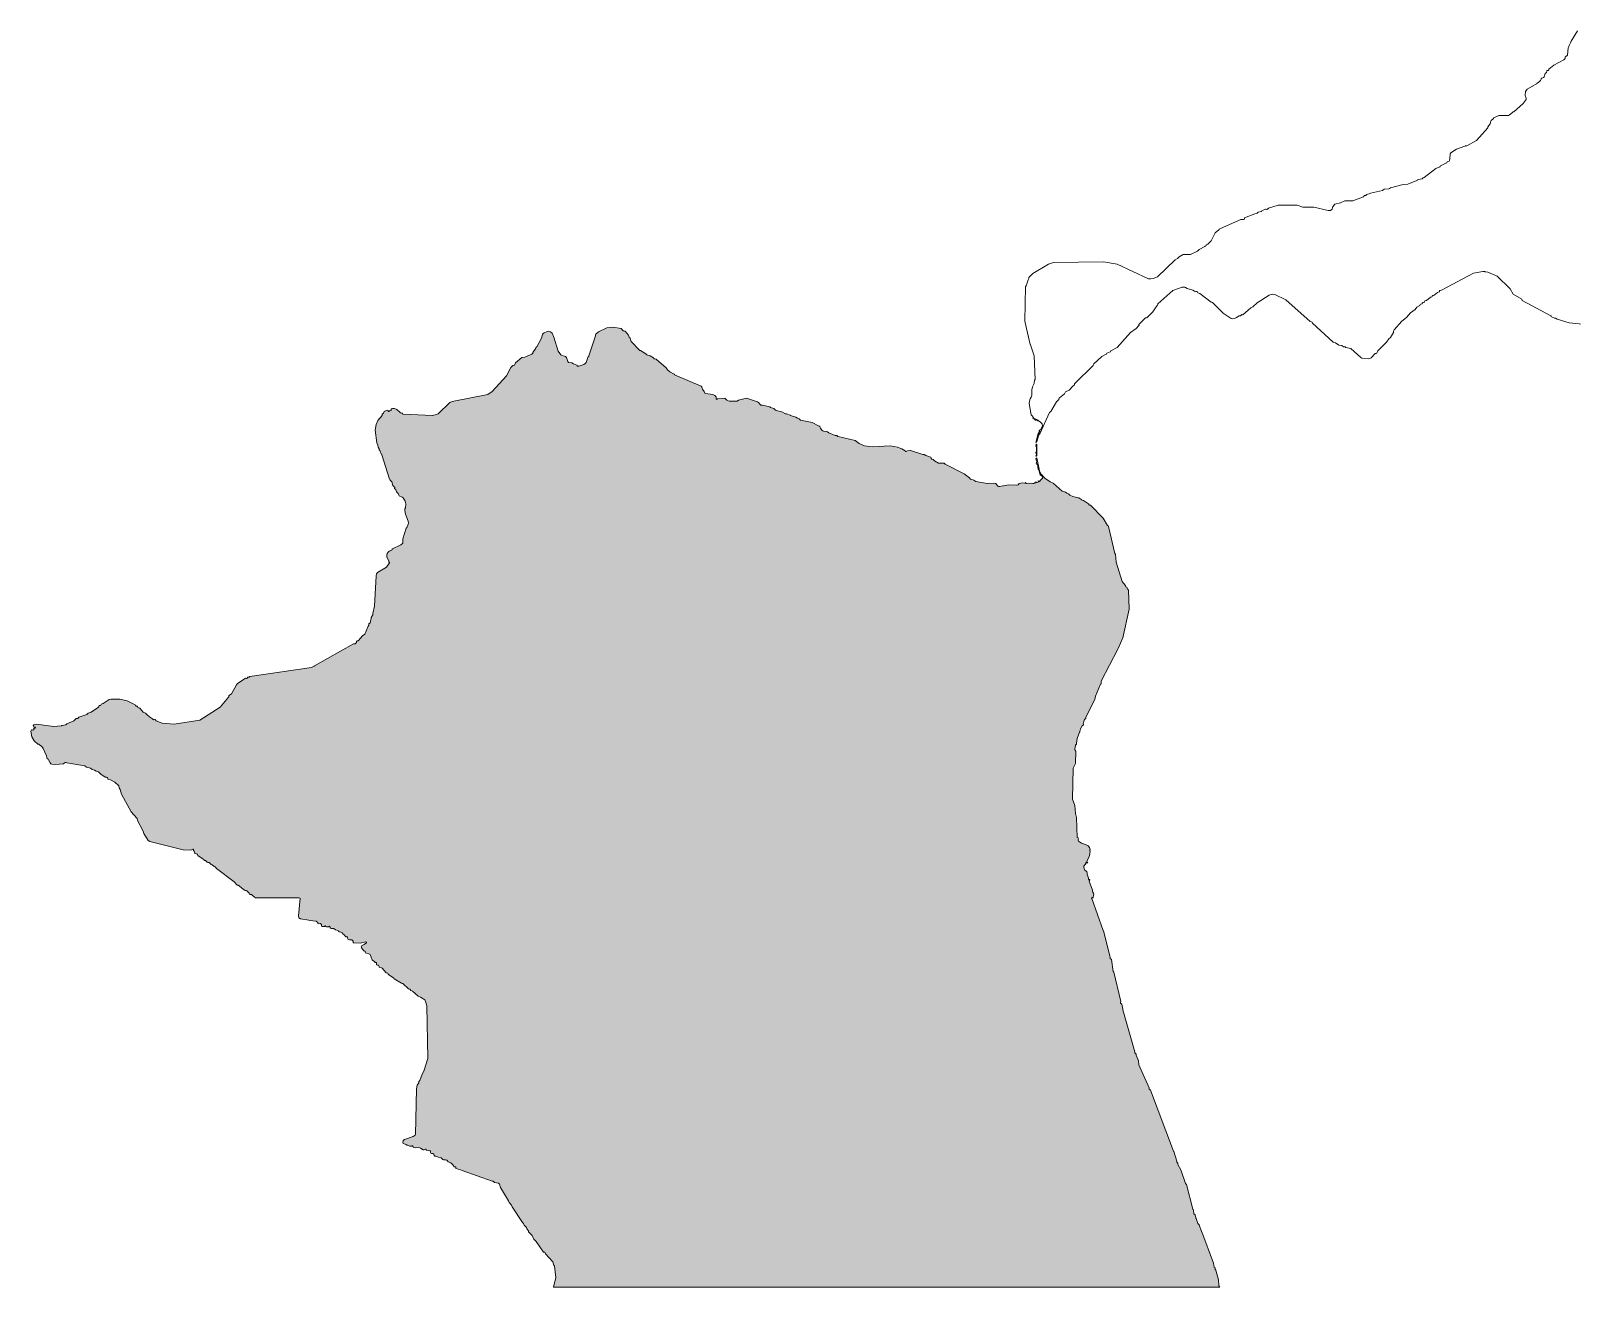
# Model space of a CAD drawing. Header units: inches. Extents: x -230 to 1081, y -574 to 1166.
# Drawn here: x 511.8 to 796.6, y -574 to -341.7 of the extents above; entities that cross this region are included whole.
import ezdxf

# ---------------------------------------------------------------- set-up
doc = ezdxf.new("R2010")
doc.units = ezdxf.units.IN
doc.header["$MEASUREMENT"] = 0
doc.layers.add('Layer 1', color=7, linetype='Continuous')

# ---------------------------------------------------------------- blocks, each defined once
blk = doc.blocks.new('block 2')
at = {"layer": 'Layer 1', "true_color": 0xffffff}
h = blk.add_hatch(color=7, dxfattribs=at)
h.dxf.hatch_style = 2
h.paths.add_polyline_path([(731.24, -572.6), (730.71, -570.8), (730.69, -570.78), (730.66, -570.77), (730.63, -570.74), (730.61, -570.69), (730.61, -570.53), (730.61, -570.48), (730.56, -570.42), (730.43, -570.32), (730.39, -570.27), (730.29, -569.53), (728.15, -563.76), (728.12, -563.74), (728.09, -563.73), (728.07, -563.71), (727.64, -562.44), (727.6, -562.39), (727.48, -562.29), (727.43, -562.22), (727.11, -561.27), (727.09, -561.25), (727.03, -561.21), (727.01, -561.17), (726.9, -560.63), (726.69, -560.42), (726.58, -559.68), (726.5, -559.62), (726.48, -559.58), (725.31, -555.02), (725.1, -554.81), (724.25, -552.27), (723.72, -551.32), (723.73, -551.16), (723.72, -551.11), (723.68, -551.05), (723.51, -550.89), (723.5, -550.85), (723.51, -550.68), (722.98, -548.88), (722.96, -548.87), (722.93, -548.85), (722.9, -548.82), (718.64, -537.55), (718.6, -537.5), (718.43, -537.34), (718.42, -537.29), (718.43, -537.13), (716.52, -532.89), (716.42, -532.15), (716, -531.09), (715.99, -531.04), (716, -530.93), (716, -530.88), (715.78, -530.67), (715.77, -530.62), (715.78, -530.46), (713.56, -522.73), (713.55, -522.68), (713.56, -522.57), (713.35, -521.67), (713.14, -521.46), (713.12, -521.36), (713.15, -521.14), (711.87, -515.74), (711.84, -515.7), (711.81, -515.67), (711.76, -515.64), (711.44, -513.41), (711.4, -513.36), (711.23, -513.2), (711.22, -513.15), (711.23, -512.99), (709.96, -508.12), (709.94, -508.1), (709.91, -508.09), (709.88, -508.06), (707.82, -502.15), (707.75, -502.09), (707.74, -502.08), (707.76, -502.01), (707.86, -501.99), (707.97, -502), (708.05, -501.98), (708.04, -501.89), (708.16, -501.24), (708.14, -501.15), (708.01, -500.97), (707.95, -500.81), (707.95, -500.6), (707.31, -498.91), (707.34, -498.88), (707.42, -498.69), (707.42, -498.59), (707.38, -498.58), (707.25, -498.59), (707.21, -498.59), (707.2, -498.55), (707.21, -498.38), (706.96, -497.6), (706.93, -497.34), (706.89, -497.21), (706.78, -497.08), (706.54, -496.88), (706.47, -496.79), (706.31, -496.32), (706.33, -496.15), (706.47, -495.94), (706.68, -495.73), (706.68, -495.68), (706.67, -495.56), (706.68, -495.52), (706.76, -495.5), (707.01, -495.54), (707.1, -495.52), (706.92, -495.36), (706.89, -495.31), (707.35, -494.33), (707.42, -493.93), (707.42, -493.72), (707.53, -493.5), (707.52, -493.4), (707.5, -493.36), (707.47, -493.32), (707.43, -493.3), (707.42, -493.29), (707.43, -493.22), (707.47, -493.15), (707.5, -493.09), (707.52, -493.08), (707.37, -492.71), (707.11, -492.41), (706.77, -492.18), (705.89, -491.92), (705.38, -491.52), (705.3, -491.39), (705.29, -491.29), (705.32, -491.06), (705.3, -490.97), (705.26, -490.93), (705.09, -490.86), (704.98, -487.15), (704.77, -486.41), (704.67, -484.93), (704.24, -483.77), (704.35, -478.05), (704.8, -477.16), (704.83, -474.91), (704.7, -474.61), (704.67, -474.45), (704.77, -473.81), (704.81, -473.76), (704.98, -473.6), (704.99, -473.55), (704.98, -473.39), (705.09, -472.54), (705.51, -471.38), (705.53, -471.36), (705.56, -471.34), (705.59, -471.32), (705.62, -471.27), (705.72, -470.74), (706.04, -470.21), (706.25, -470), (706.26, -469.9), (706.24, -469.68), (706.25, -469.58), (706.47, -469.05), (706.68, -468.84), (706.69, -468.79), (706.68, -468.62), (708.37, -465.34), (708.48, -464.71), (709.43, -462.48), (709.45, -462.47), (709.48, -462.45), (709.51, -462.42), (709.54, -462.38), (709.55, -462.27), (709.53, -462.06), (709.54, -461.95), (712.64, -456.04), (712.68, -455.89), (713.56, -453.91), (714.72, -448.61), (714.62, -445.12), (714.58, -445.06), (714.41, -444.91), (714.3, -444.59), (714.26, -444.56), (714.13, -444.51), (714.09, -444.48), (714.05, -444.4), (714.02, -444.24), (713.98, -444.17), (713.45, -443.53), (712.29, -439.93), (712.18, -438.45), (712.17, -438.44), (712.1, -438.38), (712.08, -438.34), (710.91, -433.37), (710.87, -433.31), (710.7, -433.15), (709.91, -431.83), (707.63, -429.45), (707.55, -429.42), (707.38, -429.38), (707.31, -429.34), (707.28, -429.28), (707.26, -429.18), (707.21, -429.13), (706.25, -428.56), (705.99, -428.47), (705.97, -428.44), (705.96, -428.41), (705.94, -428.39), (705.41, -428.07), (705.36, -428.07), (705.23, -428.08), (705.2, -428.07), (705.07, -427.97), (704.33, -427.82), (703.76, -427.54), (703.52, -427.32), (703.2, -427.19), (702.97, -427.01), (702.34, -426.8), (700.64, -425.32), (700.11, -425.11), (699.13, -424.41), (698.42, -423.62), (698.16, -423.08), (697.68, -420.66), (697.63, -420.67), (697.56, -420.73), (697.49, -420.81), (697.47, -420.87), (697.55, -421.02), (697.57, -421.08), (697.59, -421.08), (697.66, -421.15), (697.68, -421.19), (697.66, -421.35), (697.53, -421.69), (697.57, -421.83), (697.61, -421.83), (697.75, -421.82), (697.78, -421.83), (697.89, -422.78), (697.97, -422.84), (698, -422.88), (698.21, -423.62), (698.23, -423.63), (698.29, -423.65), (698.33, -423.69), (698.27, -423.82), (698.51, -423.96), (698.63, -424.05), (698.71, -424.26), (698.67, -424.44), (698.31, -424.79), (698.23, -424.97), (698.21, -425), (698.11, -424.99), (697.9, -424.93), (697.89, -425), (697.92, -425.01), (697.97, -425.03), (698.01, -425.06), (698, -425.11), (697.91, -425.15), (697.57, -425.21), (697.45, -425.28), (697.23, -425.27), (697.15, -425.32), (697.12, -425.37), (697.12, -425.39), (697.1, -425.41), (697.04, -425.42), (696.92, -425.42), (696.72, -425.32), (695.77, -425.42), (695.71, -425.38), (695.63, -425.23), (695.56, -425.21), (695.55, -425.24), (695.54, -425.27), (695.51, -425.31), (695.45, -425.32), (694.98, -425.27), (694.7, -425.31), (694.39, -425.42), (694.18, -425.64), (693.81, -425.72), (692.43, -425.66), (691.48, -425.85), (691.38, -425.84), (690.84, -425.98), (690.58, -425.96), (690.45, -425.87), (690.22, -425.56), (690.05, -425.42), (689.71, -425.34), (688.47, -425.42), (686.35, -425), (686.03, -424.79), (685.4, -424.58), (685.33, -424.53), (685.18, -424.37), (684.23, -423.62), (680.74, -421.83), (680.52, -421.61), (679.47, -421.61), (678.72, -421.19), (678.51, -420.98), (678.44, -420.94), (678.27, -420.91), (678.2, -420.87), (678.15, -420.8), (678.13, -420.63), (678.09, -420.55), (678.03, -420.52), (677.14, -420.24), (676.82, -420.03), (676.77, -420.02), (676.61, -420.03), (674.49, -419.39), (674.35, -419.3), (674.28, -419.28), (673.75, -419.39), (673.53, -419.5), (673.43, -419.5), (673.39, -419.46), (673.29, -419.33), (672.69, -418.97), (672.05, -418.75), (671.92, -418.67), (670.57, -418.44), (667.29, -418.65), (665.81, -418.44), (664.85, -418.01), (664.11, -417.48), (660.94, -416.74), (660.88, -416.7), (660.72, -416.53), (660.65, -416.52), (660.48, -416.54), (660.41, -416.53), (659.23, -416.04), (658.96, -415.85), (658.82, -415.79), (658.24, -415.75), (658.08, -415.68), (657.95, -415.57), (657.65, -415.15), (657.58, -414.9), (657.55, -414.84), (657.48, -414.8), (657.3, -414.76), (656.13, -414.11), (653.95, -413.67), (653.74, -413.46), (653.42, -413.35), (653.1, -413.14), (652.15, -412.83), (652.13, -412.81), (652.12, -412.78), (652.09, -412.74), (651.41, -412.51), (651.25, -412.52), (651.2, -412.51), (650.54, -412.18), (649.5, -411.89), (649.29, -411.77), (649.08, -411.55), (648.44, -411.34), (648.31, -411.25), (646.97, -410.91), (646.74, -410.93), (646.64, -410.92), (646.51, -410.81), (646.21, -410.44), (646.01, -410.28), (644, -409.65), (642.51, -409.97), (642.3, -410.18), (640.82, -410.18), (640.5, -410.07), (640.39, -410), (640.14, -409.74), (639.97, -409.65), (638.6, -409.75), (638.58, -409.77), (638.57, -409.81), (638.54, -409.84), (638.49, -409.86), (638.38, -409.79), (638.37, -409.35), (638.17, -409.12), (637.76, -408.94), (636.42, -408.77), (636.33, -408.73), (636.2, -408.42), (635.84, -407.96), (635.8, -407.86), (635.74, -407.53), (635.62, -407.38), (630.71, -405.28), (630.69, -405.25), (630.68, -405.22), (630.65, -405.2), (629.85, -404.78), (629.43, -404.37), (629.17, -403.99), (627.37, -402.45), (627.28, -402.41), (627.06, -402.38), (626.95, -402.34), (626.9, -402.3), (626.8, -402.18), (626.21, -401.81), (625.57, -401.6), (625.52, -401.56), (625.42, -401.44), (624.43, -400.82), (624.27, -400.79), (624.2, -400.75), (622.71, -399.17), (622.5, -398.53), (622.46, -398.48), (622.34, -398.39), (622.29, -398.32), (622.18, -398), (621.55, -397.26), (621.47, -397.22), (621.31, -397.19), (621.23, -397.16), (620.81, -396.73), (619.33, -396.52), (618.2, -396.65), (616.64, -397.35), (616.15, -397.79), (616.11, -397.89), (616.08, -398.11), (614.88, -401.81), (614.85, -401.86), (614.79, -401.9), (614.77, -401.92), (614.39, -403.02), (614.14, -403.3), (613.97, -403.42), (613.01, -403.73), (612.76, -403.72), (612.73, -403.68), (612.68, -403.55), (612.66, -403.51), (612.02, -403.3), (611.7, -403.08), (611.08, -403.01), (610.96, -402.87), (610.72, -402.13), (610.54, -401.92), (610.36, -401.84), (609.91, -401.73), (609.69, -401.6), (609.2, -400.94), (608.42, -398.32), (608.06, -397.61), (607.77, -397.36), (607.36, -397.26), (607.16, -397.3), (606.61, -397.53), (606.41, -397.68), (606.31, -397.85), (606.09, -398.53), (605.24, -400.12), (605.21, -400.14), (605.18, -400.15), (605.15, -400.17), (605.09, -400.37), (604.53, -401.2), (604.5, -401.28), (604.31, -401.51), (603.02, -402.03), (602.49, -402.13), (601.33, -403.08), (601.11, -403.51), (601.05, -403.54), (600.87, -403.58), (600.8, -403.61), (600.48, -403.98), (599.68, -405.48), (597.03, -408.42), (596.21, -408.95), (589.64, -410.25), (589.18, -410.45), (587.02, -412.55), (586.72, -412.67), (585.97, -412.83), (580.57, -412.61), (580.51, -412.57), (580.41, -412.44), (580.36, -412.4), (580.12, -412.36), (580.04, -412.32), (579.94, -412.19), (579.39, -411.75), (578.96, -411.55), (578.56, -411.55), (578.48, -411.57), (578.42, -411.58), (578.38, -411.59), (578.35, -411.66), (578.31, -411.88), (578.24, -411.92), (578.03, -411.98), (577.88, -412.08), (577.82, -412.08), (577.77, -412.04), (577.71, -411.87), (577.5, -411.89), (577.26, -411.97), (577.06, -412.11), (576.94, -412.39), (576.66, -412.61), (576.65, -412.66), (576.67, -412.79), (576.66, -412.83), (575.87, -413.77), (575.57, -414.48), (575.41, -415.56), (575.7, -417.91), (575.87, -418.32), (575.95, -418.68), (576.13, -418.97), (576.12, -419.14), (576.13, -419.18), (576.23, -419.31), (576.55, -420.03), (576.57, -420.04), (576.61, -420.05), (576.64, -420.07), (578.03, -424.58), (578.06, -424.6), (578.09, -424.61), (578.12, -424.62), (578.18, -424.81), (578.46, -425.11), (578.67, -425.74), (578.98, -426.06), (579, -426.13), (578.97, -426.3), (578.98, -426.38), (579.03, -426.41), (579.16, -426.46), (579.2, -426.48), (579.26, -426.81), (579.3, -426.91), (579.62, -427.23), (579.77, -427.56), (579.83, -427.65), (580.4, -427.93), (580.57, -428.07), (580.92, -428.69), (581.04, -429.16), (581, -429.87), (580.89, -430.08), (580.88, -430.41), (580.99, -431.08), (581.5, -432.35), (581.53, -432.73), (581.48, -432.94), (581.21, -433.58), (581.19, -433.6), (581.15, -433.61), (581.12, -433.63), (580.52, -435.64), (580.51, -436.22), (580.47, -436.44), (580.42, -436.51), (580.15, -436.75), (578.56, -437.5), (578.53, -437.54), (578.48, -437.67), (578.46, -437.71), (577.99, -437.93), (577.76, -438.11), (577.61, -438.34), (577.52, -438.64), (577.51, -438.84), (577.55, -439), (577.88, -439.68), (577.93, -439.93), (577.95, -439.93), (578, -439.95), (578.04, -439.99), (578.03, -440.04), (577.5, -440.88), (575.81, -441.84), (575.63, -442.13), (575.54, -442.46), (575.28, -448.08), (574.96, -449.46), (574.97, -449.62), (574.96, -449.67), (574.64, -450.2), (574.65, -450.38), (574.64, -450.41), (574.58, -450.53), (574.43, -451.15), (574.39, -451.2), (574.27, -451.3), (574.22, -451.37), (574.23, -451.54), (574.22, -451.58), (574.07, -451.79), (573.48, -453.27), (573.06, -453.59), (572.31, -454.44), (572.24, -454.47), (572.07, -454.51), (572, -454.54), (571.96, -454.61), (571.93, -454.79), (571.89, -454.86), (571.68, -455.07), (571.43, -455.06), (571.36, -455.07), (564.16, -459.1), (564.14, -459.11), (564.13, -459.14), (564.1, -459.18), (563.63, -459.41), (552.2, -461.11), (552.18, -461.13), (552.16, -461.16), (552.14, -461.19), (552.09, -461.21), (551.93, -461.21), (551.88, -461.21), (551.67, -461.42), (551.59, -461.43), (551.42, -461.41), (551.35, -461.42), (549.97, -462.38), (549.74, -462.65), (548.81, -464.28), (548.48, -464.5), (548.38, -464.6), (548.35, -464.68), (548.32, -464.85), (548.28, -464.92), (546.75, -466.74), (542.96, -469.18), (538.22, -469.9), (536, -469.68), (534.94, -469.26), (534.73, -469.05), (534.65, -469.04), (534.48, -469.06), (534.41, -469.05), (534.36, -469), (534.26, -468.89), (533.67, -468.52), (533.64, -468.49), (533.64, -468.45), (533.62, -468.43), (533.56, -468.41), (533.36, -468.31), (532.93, -467.88), (532.51, -467.67), (531.87, -466.93), (531.79, -466.89), (531.62, -466.86), (531.55, -466.82), (531.52, -466.78), (531.47, -466.66), (531.44, -466.61), (531.37, -466.58), (531.2, -466.54), (531.13, -466.51), (531.1, -466.46), (531.05, -466.34), (531.02, -466.29), (529.54, -465.55), (528.22, -465.28), (526.57, -465.24), (526.2, -465.36), (525.09, -466.08), (524.77, -466.19), (524.74, -466.23), (524.7, -466.36), (524.67, -466.4), (524.59, -466.44), (524.42, -466.47), (524.35, -466.51), (524.32, -466.55), (524.27, -466.68), (524.24, -466.72), (522.87, -467.67), (522.34, -467.88), (522.13, -468.1), (520.64, -468.62), (520.43, -468.84), (520.36, -468.84), (520.19, -468.82), (520.12, -468.84), (519.69, -469.26), (518.41, -469.84), (518.21, -470), (517.47, -470.11), (517.41, -470.19), (517.36, -470.21), (515.99, -470.34), (512.81, -469.9), (512.51, -469.95), (512.28, -470.04), (512.19, -470.2), (512.28, -470.42), (512.36, -470.46), (512.47, -470.44), (512.56, -470.44), (512.6, -470.53), (512.56, -470.6), (512.28, -470.74), (512.27, -470.78), (512.29, -470.91), (512.28, -470.95), (512.13, -471), (511.99, -470.96), (511.87, -470.96), (511.75, -471.17), (511.96, -472.22), (512.39, -472.97), (513.02, -473.6), (513.07, -473.61), (513.19, -473.59), (513.23, -473.6), (513.33, -473.72), (513.76, -474.02), (514.06, -474.39), (514.65, -475.75), (514.68, -476.02), (514.71, -476.14), (514.78, -476.22), (514.95, -476.36), (515.03, -476.46), (515.32, -477.04), (515.46, -477.2), (515.62, -477.26), (516.3, -477.34), (517.79, -477.2), (517.85, -477.17), (517.99, -477.03), (518.1, -476.99), (518.25, -476.99), (518.43, -477.07), (521.7, -477.62), (522.02, -477.84), (522.76, -478.05), (523.08, -478.26), (523.5, -478.37), (523.82, -478.58), (524.14, -478.64), (524.24, -478.68), (524.77, -479.21), (525.41, -479.64), (525.5, -479.67), (525.72, -479.7), (525.83, -479.74), (525.89, -479.81), (525.99, -480), (526.04, -480.06), (526.47, -480.17), (527.25, -480.62), (527.95, -481.22), (527.99, -481.32), (528.06, -481.65), (528.27, -481.97), (528.48, -482.81), (530.28, -486.09), (531.34, -487.26), (531.38, -487.36), (531.44, -487.68), (532.5, -489.7), (532.61, -490.12), (533.46, -491.39), (533.76, -491.58), (539.92, -493.13), (541.34, -493.16), (541.68, -493), (541.75, -493.01), (541.82, -493.08), (541.83, -493.13), (541.81, -493.26), (541.82, -493.29), (541.84, -493.3), (541.91, -493.29), (541.93, -493.29), (541.99, -493.62), (542.03, -493.72), (542.12, -493.79), (542.34, -493.86), (542.46, -493.93), (542.52, -494), (542.61, -494.18), (542.67, -494.25), (543.73, -494.88), (543.75, -494.92), (543.81, -495.06), (543.83, -495.09), (543.88, -495.1), (544, -495.08), (544.04, -495.09), (544.36, -495.41), (544.48, -495.45), (544.69, -495.48), (544.79, -495.52), (545.1, -495.84), (545.26, -495.9), (545.63, -496.21), (545.83, -496.29), (546.06, -496.58), (549.34, -499.01), (549.87, -499.65), (549.91, -499.66), (550.04, -499.64), (550.08, -499.65), (551.24, -500.6), (551.34, -500.64), (551.56, -500.67), (551.67, -500.71), (552.09, -501.13), (552.17, -501.3), (552.2, -501.34), (552.3, -501.38), (552.52, -501.41), (552.62, -501.45), (553.1, -501.89), (553.26, -501.98), (561.3, -501.98), (561.51, -502.08), (561.23, -505.33), (561.3, -505.68), (561.61, -505.89), (563.1, -506.11), (563.24, -506.2), (564.5, -506.34), (564.8, -506.53), (564.81, -506.57), (564.79, -506.7), (564.8, -506.74), (564.92, -506.78), (565.27, -506.75), (565.43, -506.85), (565.47, -506.95), (565.48, -507.19), (565.54, -507.27), (565.65, -507.29), (566.07, -507.27), (566.06, -507.25), (566.09, -507.19), (566.13, -507.15), (566.17, -507.17), (566.27, -507.28), (566.37, -507.34), (566.81, -507.38), (566.83, -507.35), (566.89, -507.3), (566.96, -507.26), (567.02, -507.27), (567.08, -507.41), (567.06, -507.53), (567.11, -507.63), (567.34, -507.69), (567.67, -507.68), (567.76, -507.69), (568.08, -507.91), (568.5, -508.01), (568.53, -508.05), (568.58, -508.19), (568.61, -508.22), (568.74, -508.26), (568.94, -508.27), (569.28, -508.47), (569.35, -508.54), (569.43, -508.67), (569.48, -508.73), (569.56, -508.75), (569.64, -508.81), (569.98, -509.18), (570.03, -509.18), (570.15, -509.17), (570.2, -509.18), (570.33, -509.6), (570.41, -509.71), (570.64, -509.76), (571.08, -509.77), (571.26, -509.92), (571.29, -510.03), (571.3, -510.27), (571.36, -510.34), (572.61, -510.4), (573.63, -510.16), (573.8, -510.24), (573.79, -510.3), (573.37, -510.61), (572.84, -510.87), (572.81, -511.1), (572.85, -511.25), (573.26, -511.78), (573.48, -511.86), (573.52, -511.94), (573.54, -512.04), (573.58, -512.14), (573.75, -512.23), (574.23, -512.32), (574.43, -512.46), (574.82, -513.46), (574.95, -513.59), (575.24, -513.78), (575.38, -513.94), (575.43, -513.95), (575.55, -513.93), (575.6, -513.94), (575.63, -514.06), (575.62, -514.22), (575.65, -514.37), (575.81, -514.47), (575.98, -514.46), (576.02, -514.47), (576.07, -514.54), (576.09, -514.72), (576.13, -514.79), (576.26, -514.86), (576.54, -514.93), (576.66, -515), (577.4, -515.85), (577.47, -515.88), (577.64, -515.92), (577.71, -515.95), (577.75, -516), (577.79, -516.12), (577.82, -516.17), (578.83, -516.85), (578.92, -516.96), (580.23, -517.79), (580.39, -517.82), (580.47, -517.86), (581.53, -518.81), (581.6, -518.85), (581.76, -518.88), (581.84, -518.92), (581.88, -518.96), (581.92, -519.09), (581.95, -519.13), (582.27, -519.24), (583.33, -520.19), (583.46, -520.26), (583.73, -520.34), (584.53, -520.88), (584.7, -521.14), (584.95, -521.97), (585.13, -531.73), (584.38, -534.06), (584.07, -534.59), (583.64, -535.75), (583.59, -535.82), (583.43, -535.96), (583.43, -536.01), (583.44, -536.14), (583.43, -536.18), (583.16, -536.62), (583.01, -537.3), (582.84, -545.72), (582.78, -545.85), (582.58, -546.02), (582.42, -546.12), (580.8, -546.68), (580.57, -546.87), (580.47, -547.29), (580.53, -547.4), (581.1, -547.61), (581.12, -547.63), (581.14, -547.66), (581.16, -547.69), (581.21, -547.72), (581.37, -547.71), (581.42, -547.72), (581.65, -547.87), (581.8, -547.93), (582.06, -547.93), (582.11, -547.91), (582.13, -547.88), (582.15, -547.84), (582.16, -547.82), (582.27, -547.85), (582.39, -548.06), (582.48, -548.14), (582.75, -548.19), (583.43, -548.18), (583.75, -548.25), (584.28, -548.56), (584.42, -548.56), (584.71, -548.44), (584.81, -548.46), (584.81, -548.5), (584.8, -548.64), (584.81, -548.67), (585.55, -548.78), (585.61, -548.86), (585.62, -549.09), (585.66, -549.2), (585.76, -549.26), (586.05, -549.25), (586.18, -549.31), (586.23, -549.4), (586.24, -549.51), (586.27, -549.62), (586.4, -549.73), (586.44, -549.74), (586.61, -549.73), (587.03, -549.94), (587.56, -550.05), (587.66, -550.1), (587.88, -550.37), (588.02, -550.42), (588.38, -550.42), (588.62, -550.47), (588.7, -550.54), (588.9, -550.79), (589.04, -550.89), (589.29, -550.96), (589.36, -551), (589.84, -551.51), (589.9, -551.67), (590, -551.74), (590.04, -551.75), (590.21, -551.74), (590.29, -551.79), (590.28, -551.97), (590.31, -552.06), (591.16, -552.27), (591.43, -552.43), (596.98, -554.39), (597.15, -554.38), (597.2, -554.39), (597.41, -554.6), (598.15, -554.77), (598.36, -554.92), (598.57, -555.55), (600.05, -557.99), (600.16, -558.31), (600.58, -558.83), (600.69, -559.15), (602.6, -562.01), (602.81, -562.22), (602.91, -562.54), (603.34, -562.96), (603.38, -563.04), (603.41, -563.21), (603.44, -563.28), (603.66, -563.49), (603.69, -563.57), (603.72, -563.74), (603.76, -563.81), (604.4, -564.45), (604.71, -565.08), (605.14, -565.51), (606.51, -567.52), (606.56, -567.53), (606.68, -567.51), (606.73, -567.52), (606.86, -567.83), (608.21, -569.32), (608.42, -569.95), (608.44, -569.97), (608.47, -569.99), (608.5, -570.01), (608.53, -570.06), (608.74, -572.18), (608.31, -573.98), (731.45, -573.98), (731.3, -573.74)])
h = blk.add_hatch(color=7, dxfattribs=at)
h.dxf.hatch_style = 2
h.paths.add_polyline_path([(697.54, -420.32), (697.59, -420.31), (697.64, -420.3), (697.68, -420.24), (697.68, -418.23), (697.63, -418.14), (697.58, -418.15), (697.53, -418.19), (697.47, -418.23), (697.55, -418.24), (697.54, -418.31), (697.47, -418.44), (697.47, -418.51), (697.51, -418.58), (697.57, -418.65), (697.56, -419.56), (697.48, -419.65), (697.47, -419.71), (697.56, -419.91), (697.57, -420.03), (697.47, -420.34)])
h = blk.add_hatch(color=7, dxfattribs=at)
h.dxf.hatch_style = 2
h.paths.add_polyline_path([(697.55, -425.14), (697.51, -425.1), (697.47, -425.11), (697.46, -425.15), (697.49, -425.19), (697.53, -425.22), (697.57, -425.21), (697.58, -425.18)])
at = {"layer": 'Layer 1', "lineweight": 0}
for points in [[(797.54, -341.71), (796.39, -343.6), (796.29, -343.92), (796.01, -344.4), (795.92, -344.71), (795.83, -344.85), (795.72, -346.23), (795.66, -346.29), (795.4, -346.44), (795.3, -346.54), (795.29, -346.61), (795.3, -346.86), (795.04, -347.1), (793.21, -348.04), (792.29, -348.82), (792.26, -348.92), (792.23, -348.98), (792.16, -349.02), (791.97, -349.05), (791.91, -349.08), (791.88, -349.16), (791.81, -349.4), (791.59, -349.61), (791.38, -350.25), (791.28, -350.33), (790.98, -350.47), (790.85, -350.57), (790.82, -350.64), (790.75, -350.88), (790.62, -351.03), (790.24, -351.35), (790.11, -351.41), (790.05, -351.43), (790.04, -351.46), (790.03, -351.49), (790.01, -351.52), (789.32, -351.86), (789.3, -351.89), (789.29, -351.92), (789.26, -351.94), (788.24, -352.51), (787.94, -352.95), (787.89, -353.64), (788.09, -354.16), (788.1, -354.38), (787.54, -355.14), (785.8, -356.66), (785.6, -356.72), (785.59, -356.75), (785.58, -356.78), (785.56, -356.81), (785, -357.26), (784.82, -357.34), (783.02, -357.34), (782.11, -357.81), (782.06, -357.87), (782.05, -357.93), (782.03, -357.95), (782, -357.96), (781.96, -357.98), (781.61, -358.29), (781.54, -358.4), (781.49, -358.54), (781.47, -358.8), (781.43, -358.93), (781.01, -359.46), (781, -359.5), (781.01, -359.63), (781.01, -359.67), (778.9, -361.98), (777.09, -362.96), (777.04, -362.96), (776.88, -362.96), (776.83, -362.98), (776.8, -363.01), (776.79, -363.04), (776.77, -363.06), (775.19, -363.6), (774.16, -364.26), (774.02, -364.44), (773.99, -365.37), (773.91, -365.71), (773.83, -365.8), (773.49, -365.92), (773.46, -365.96), (773.41, -366.09), (773.38, -366.13), (772.36, -366.62), (772.27, -366.7), (772.21, -366.79), (772.11, -366.87), (771.37, -367.19), (769.2, -368.82), (769.04, -368.88), (768.83, -369.1), (768.09, -369.2), (768.01, -369.25), (767.93, -369.37), (767.88, -369.41), (766.18, -370.05), (765.32, -370.12), (762.98, -370.75), (762.82, -370.85), (762.69, -370.9), (761.84, -371), (761.52, -371.21), (759.3, -371.74), (759.09, -371.85), (758.56, -371.96), (758.53, -371.99), (758.48, -372.13), (758.45, -372.17), (758.38, -372.18), (758.21, -372.16), (758.14, -372.17), (758.11, -372.21), (758.06, -372.34), (758.03, -372.38), (756.02, -373.12), (754.54, -373.12), (753.79, -373.54), (752.74, -373.75), (752.31, -374.29), (752.27, -374.39), (752.24, -374.6), (752.21, -374.71), (751.89, -374.95), (751.46, -374.93), (748.82, -374.29), (746.81, -374.29), (745.75, -373.97), (742.25, -373.97), (740.45, -374.5), (740.38, -374.54), (740.29, -374.67), (740.24, -374.71), (740.14, -374.72), (739.92, -374.7), (739.82, -374.71), (739.18, -375.03), (739.16, -375.05), (739.15, -375.08), (739.13, -375.11), (739.08, -375.13), (738.55, -375.24), (738.47, -375.29), (738.39, -375.4), (738.34, -375.45), (738.23, -375.49), (737.91, -375.56), (736.01, -376.3), (736, -376.33), (736.01, -376.47), (736.01, -376.51), (735.87, -376.57), (735.37, -376.61), (731.56, -378.24), (731.35, -378.41), (731.33, -378.47), (731.31, -378.49), (731.28, -378.5), (730.61, -379.05), (729.87, -380.53), (729.28, -381.13), (729.02, -381.27), (728.97, -381.32), (728.89, -381.45), (728.75, -381.5), (728.73, -381.53), (728.72, -381.56), (728.7, -381.59), (727.64, -382.12), (727.32, -382.44), (726.05, -383.07), (724.68, -383.07), (723.94, -383.5), (723.62, -383.81), (723.19, -384.03), (719.92, -387.17), (719.17, -387.52), (718.72, -387.59), (718.3, -387.55), (712.5, -384.87), (709.96, -384.45), (700.75, -384.55), (699.79, -384.87), (696.94, -386.57), (696.2, -387.31), (696.18, -387.35), (696.2, -387.47), (696.2, -387.52), (696.03, -387.72), (695.65, -388.86), (695.56, -389), (695.45, -395.36), (696.41, -399.7), (696.42, -399.71), (696.46, -399.73), (696.49, -399.75), (697.15, -401.81), (697.36, -406.16), (697.34, -406.21), (697.31, -406.23), (697.27, -406.24), (697.25, -406.26), (697.15, -406.9), (696.83, -407.53), (696.74, -408.11), (696.75, -409.04), (696.62, -409.44), (696.41, -409.75), (696.29, -410.19), (696.26, -410.62), (696.62, -412.72), (696.94, -413.04), (696.97, -413.12), (696.97, -413.23), (696.94, -413.35), (696.97, -413.36), (697.02, -413.33), (697.05, -413.29), (697.04, -413.25), (697.25, -413.57), (697.24, -413.53), (697.27, -413.49), (697.32, -413.47), (697.36, -413.46), (697.44, -413.49), (697.42, -413.55), (697.37, -413.62), (697.36, -413.67), (697.42, -413.67), (697.59, -413.55), (697.68, -413.57), (697.68, -413.6), (697.66, -413.65), (697.62, -413.68), (697.57, -413.67), (697.66, -413.7), (697.79, -413.64), (697.89, -413.67), (697.9, -413.71), (697.86, -413.75), (697.81, -413.78), (697.78, -413.78), (697.79, -413.84), (697.83, -413.84), (697.88, -413.81), (697.89, -413.78), (698.3, -414.05), (698.61, -414.39), (698.71, -414.77), (698.31, -415.47), (698.27, -415.5), (698.14, -415.55), (698.1, -415.58), (698.1, -415.63), (698.2, -415.74), (698.21, -415.79), (698.17, -415.82), (698.04, -415.85), (698, -415.9), (698.02, -415.91), (698.06, -415.96), (698.1, -416.03), (698.1, -416.11), (698.07, -416.11), (697.93, -416.1), (697.89, -416.11), (697.88, -416.15), (697.92, -416.2), (697.96, -416.22), (698, -416.21), (697.95, -416.29), (697.82, -416.38), (697.78, -416.43), (697.78, -416.48), (697.82, -416.51), (697.86, -416.52), (697.89, -416.53), (697.88, -416.59), (697.85, -416.61), (697.81, -416.62), (697.78, -416.64), (697.47, -417.8), (697.66, -417.65), (698, -416.43), (698.21, -416.21), (700.01, -412.3), (700.22, -412.08), (701.28, -410.28), (701.7, -409.86), (701.74, -409.79), (701.77, -409.61), (701.81, -409.54), (702.76, -408.8), (702.82, -408.73), (702.91, -408.55), (702.97, -408.48), (703.61, -408.17), (704.35, -407.32), (704.39, -407.29), (704.51, -407.24), (704.56, -407.21), (704.6, -407.14), (704.63, -406.97), (704.67, -406.9), (708.05, -403.61), (708.09, -403.54), (708.12, -403.37), (708.16, -403.3), (709.64, -401.92), (710.49, -401.5), (710.51, -401.46), (710.56, -401.33), (710.59, -401.28), (711.23, -401.07), (711.26, -401.04), (711.31, -400.9), (711.34, -400.86), (712.5, -400.23), (714.94, -397.47), (716, -396.73), (716.52, -396.2), (716.54, -396.16), (716.52, -396.03), (716.52, -395.99), (717.69, -394.83), (717.76, -394.79), (717.93, -394.76), (718.01, -394.72), (719.07, -393.66), (719.7, -392.71), (719.91, -392.5), (719.94, -392.42), (719.98, -392.25), (720.02, -392.18), (722.77, -389.74), (724.53, -389.11), (724.99, -389.11), (725.15, -389.16), (725.42, -389.32), (726.48, -389.64), (726.79, -389.85), (726.96, -389.9), (727.19, -389.92), (727.32, -389.96), (727.35, -389.99), (727.4, -390.13), (727.43, -390.17), (727.75, -390.27), (729.87, -391.86), (729.94, -391.89), (730.11, -391.93), (730.18, -391.97), (732.09, -393.89), (733.56, -394.87), (733.89, -394.93), (734.17, -394.87), (734.53, -394.73), (735.05, -394.4), (735.09, -394.39), (735.22, -394.41), (735.27, -394.4), (735.48, -394.19), (735.52, -394.18), (735.64, -394.2), (735.69, -394.19), (737.17, -392.92), (737.59, -392.71), (738.34, -391.97), (740.56, -390.59), (741.16, -390.41), (741.62, -390.44), (743.68, -391.46), (748.19, -395.44), (748.5, -395.57), (748.61, -395.78), (752.42, -399.27), (752.52, -399.32), (752.84, -399.38), (753.48, -399.8), (754.01, -399.91), (754.32, -400.12), (754.37, -400.13), (754.54, -400.12), (754.61, -400.14), (754.75, -400.23), (755.7, -400.44), (757.5, -402.13), (757.71, -402.2), (758.98, -402.37), (759.44, -402.14), (760.15, -401.39), (760.19, -401.38), (760.31, -401.39), (760.36, -401.39), (760.47, -401.29), (760.68, -400.86), (762.26, -399.27), (762.69, -398.64), (763.01, -398.43), (763.54, -397.47), (763.54, -397.44), (763.54, -397.26), (763.69, -396.97), (765.12, -395.36), (765.97, -394.72), (766.71, -393.87), (767.56, -393.24), (767.88, -392.81), (768.41, -392.5), (768.44, -392.45), (768.48, -392.33), (768.51, -392.28), (768.59, -392.25), (768.76, -392.21), (768.83, -392.18), (768.86, -392.14), (768.9, -392.01), (768.94, -391.97), (769.01, -391.93), (769.18, -391.89), (769.25, -391.86), (769.28, -391.82), (769.33, -391.69), (769.36, -391.65), (769.43, -391.61), (769.61, -391.57), (769.68, -391.54), (770.31, -391.01), (770.38, -390.97), (770.55, -390.94), (770.63, -390.91), (770.66, -390.87), (770.7, -390.74), (770.74, -390.7), (770.81, -390.66), (770.98, -390.62), (771.05, -390.59), (771.69, -390.06), (772.01, -389.96), (772.04, -389.91), (772.08, -389.79), (772.11, -389.74), (772.19, -389.71), (772.43, -389.64), (778.34, -386.54), (780.04, -386.21), (780.41, -386.22), (780.48, -386.25), (781.01, -386.36), (782.7, -387.1), (785.13, -389.43), (785.67, -390.38), (787.25, -391.33), (787.28, -391.37), (787.33, -391.5), (787.36, -391.54), (792.65, -394.4), (792.68, -394.44), (792.73, -394.57), (792.76, -394.61), (793.29, -394.83), (793.45, -394.82), (793.5, -394.83), (793.82, -395.04), (796, -395.72), (800.99, -396.22)], [(731.24, -572.6), (730.71, -570.8), (730.69, -570.78), (730.66, -570.77), (730.63, -570.74), (730.61, -570.69), (730.61, -570.53), (730.61, -570.48), (730.56, -570.42), (730.43, -570.32), (730.39, -570.27), (730.29, -569.53), (728.15, -563.76), (728.12, -563.74), (728.09, -563.73), (728.07, -563.71), (727.64, -562.44), (727.6, -562.39), (727.48, -562.29), (727.43, -562.22), (727.11, -561.27), (727.09, -561.25), (727.03, -561.21), (727.01, -561.17), (726.9, -560.63), (726.69, -560.42), (726.58, -559.68), (726.5, -559.62), (726.48, -559.58), (725.31, -555.02), (725.1, -554.81), (724.25, -552.27), (723.72, -551.32), (723.73, -551.16), (723.72, -551.11), (723.68, -551.05), (723.51, -550.89), (723.5, -550.85), (723.51, -550.68), (722.98, -548.88), (722.96, -548.87), (722.93, -548.85), (722.9, -548.82), (718.64, -537.55), (718.6, -537.5), (718.43, -537.34), (718.42, -537.29), (718.43, -537.13), (716.52, -532.89), (716.42, -532.15), (716, -531.09), (715.99, -531.04), (716, -530.93), (716, -530.88), (715.78, -530.67), (715.77, -530.62), (715.78, -530.46), (713.56, -522.73), (713.55, -522.68), (713.56, -522.57), (713.35, -521.67), (713.14, -521.46), (713.12, -521.36), (713.15, -521.14), (711.87, -515.74), (711.84, -515.7), (711.81, -515.67), (711.76, -515.64), (711.44, -513.41), (711.4, -513.36), (711.23, -513.2), (711.22, -513.15), (711.23, -512.99), (709.96, -508.12), (709.94, -508.1), (709.91, -508.09), (709.88, -508.06), (707.82, -502.15), (707.75, -502.09), (707.74, -502.08), (707.76, -502.01), (707.86, -501.99), (707.97, -502), (708.05, -501.98), (708.04, -501.89), (708.16, -501.24), (708.14, -501.15), (708.01, -500.97), (707.95, -500.81), (707.95, -500.6), (707.31, -498.91), (707.34, -498.88), (707.42, -498.69), (707.42, -498.59), (707.38, -498.58), (707.25, -498.59), (707.21, -498.59), (707.2, -498.55), (707.21, -498.38), (706.96, -497.6), (706.93, -497.34), (706.89, -497.21), (706.78, -497.08), (706.54, -496.88), (706.47, -496.79), (706.31, -496.32), (706.33, -496.15), (706.47, -495.94), (706.68, -495.73), (706.68, -495.68), (706.67, -495.56), (706.68, -495.52), (706.76, -495.5), (707.01, -495.54), (707.1, -495.52), (706.92, -495.36), (706.89, -495.31), (707.35, -494.33), (707.42, -493.93), (707.42, -493.72), (707.53, -493.5), (707.52, -493.4), (707.5, -493.36), (707.47, -493.32), (707.43, -493.3), (707.42, -493.29), (707.43, -493.22), (707.47, -493.15), (707.5, -493.09), (707.52, -493.08), (707.37, -492.71), (707.11, -492.41), (706.77, -492.18), (705.89, -491.92), (705.38, -491.52), (705.3, -491.39), (705.29, -491.29), (705.32, -491.06), (705.3, -490.97), (705.26, -490.93), (705.09, -490.86), (704.98, -487.15), (704.77, -486.41), (704.67, -484.93), (704.24, -483.77), (704.35, -478.05), (704.8, -477.16), (704.83, -474.91), (704.7, -474.61), (704.67, -474.45), (704.77, -473.81), (704.81, -473.76), (704.98, -473.6), (704.99, -473.55), (704.98, -473.39), (705.09, -472.54), (705.51, -471.38), (705.53, -471.36), (705.56, -471.34), (705.59, -471.32), (705.62, -471.27), (705.72, -470.74), (706.04, -470.21), (706.25, -470), (706.26, -469.9), (706.24, -469.68), (706.25, -469.58), (706.47, -469.05), (706.68, -468.84), (706.69, -468.79), (706.68, -468.62), (708.37, -465.34), (708.48, -464.71), (709.43, -462.48), (709.45, -462.47), (709.48, -462.45), (709.51, -462.42), (709.54, -462.38), (709.55, -462.27), (709.53, -462.06), (709.54, -461.95), (712.64, -456.04), (712.68, -455.89), (713.56, -453.91), (714.72, -448.61), (714.62, -445.12), (714.58, -445.06), (714.41, -444.91), (714.3, -444.59), (714.26, -444.56), (714.13, -444.51), (714.09, -444.48), (714.05, -444.4), (714.02, -444.24), (713.98, -444.17), (713.45, -443.53), (712.29, -439.93), (712.18, -438.45), (712.17, -438.44), (712.1, -438.38), (712.08, -438.34), (710.91, -433.37), (710.87, -433.31), (710.7, -433.15), (709.91, -431.83), (707.63, -429.45), (707.55, -429.42), (707.38, -429.38), (707.31, -429.34), (707.28, -429.28), (707.26, -429.18), (707.21, -429.13), (706.25, -428.56), (705.99, -428.47), (705.97, -428.44), (705.96, -428.41), (705.94, -428.39), (705.41, -428.07), (705.36, -428.07), (705.23, -428.08), (705.2, -428.07), (705.07, -427.97), (704.33, -427.82), (703.76, -427.54), (703.52, -427.32), (703.2, -427.19), (702.97, -427.01), (702.34, -426.8), (700.64, -425.32), (700.11, -425.11), (699.13, -424.41), (698.42, -423.62), (698.16, -423.08), (697.68, -420.66), (697.63, -420.67), (697.56, -420.73), (697.49, -420.81), (697.47, -420.87), (697.55, -421.02), (697.57, -421.08), (697.59, -421.08), (697.66, -421.15), (697.68, -421.19), (697.66, -421.35), (697.53, -421.69), (697.57, -421.83), (697.61, -421.83), (697.75, -421.82), (697.78, -421.83), (697.89, -422.78), (697.97, -422.84), (698, -422.88), (698.21, -423.62), (698.23, -423.63), (698.29, -423.65), (698.33, -423.69), (698.27, -423.82), (698.51, -423.96), (698.63, -424.05), (698.71, -424.26), (698.67, -424.44), (698.31, -424.79), (698.23, -424.97), (698.21, -425), (698.11, -424.99), (697.9, -424.93), (697.89, -425), (697.92, -425.01), (697.97, -425.03), (698.01, -425.06), (698, -425.11), (697.91, -425.15), (697.57, -425.21), (697.45, -425.28), (697.23, -425.27), (697.15, -425.32), (697.12, -425.37), (697.12, -425.39), (697.1, -425.41), (697.04, -425.42), (696.92, -425.42), (696.72, -425.32), (695.77, -425.42), (695.71, -425.38), (695.63, -425.23), (695.56, -425.21), (695.55, -425.24), (695.54, -425.27), (695.51, -425.31), (695.45, -425.32), (694.98, -425.27), (694.7, -425.31), (694.39, -425.42), (694.18, -425.64), (693.81, -425.72), (692.43, -425.66), (691.48, -425.85), (691.38, -425.84), (690.84, -425.98), (690.58, -425.96), (690.45, -425.87), (690.22, -425.56), (690.05, -425.42), (689.71, -425.34), (688.47, -425.42), (686.35, -425), (686.03, -424.79), (685.4, -424.58), (685.33, -424.53), (685.18, -424.37), (684.23, -423.62), (680.74, -421.83), (680.52, -421.61), (679.47, -421.61), (678.72, -421.19), (678.51, -420.98), (678.44, -420.94), (678.27, -420.91), (678.2, -420.87), (678.15, -420.8), (678.13, -420.63), (678.09, -420.55), (678.03, -420.52), (677.14, -420.24), (676.82, -420.03), (676.77, -420.02), (676.61, -420.03), (674.49, -419.39), (674.35, -419.3), (674.28, -419.28), (673.75, -419.39), (673.53, -419.5), (673.43, -419.5), (673.39, -419.46), (673.29, -419.33), (672.69, -418.97), (672.05, -418.75), (671.92, -418.67), (670.57, -418.44), (667.29, -418.65), (665.81, -418.44), (664.85, -418.01), (664.11, -417.48), (660.94, -416.74), (660.88, -416.7), (660.72, -416.53), (660.65, -416.52), (660.48, -416.54), (660.41, -416.53), (659.23, -416.04), (658.96, -415.85), (658.82, -415.79), (658.24, -415.75), (658.08, -415.68), (657.95, -415.57), (657.65, -415.15), (657.58, -414.9), (657.55, -414.84), (657.48, -414.8), (657.3, -414.76), (656.13, -414.11), (653.95, -413.67), (653.74, -413.46), (653.42, -413.35), (653.1, -413.14), (652.15, -412.83), (652.13, -412.81), (652.12, -412.78), (652.09, -412.74), (651.41, -412.51), (651.25, -412.52), (651.2, -412.51), (650.54, -412.18), (649.5, -411.89), (649.29, -411.77), (649.08, -411.55), (648.44, -411.34), (648.31, -411.25), (646.97, -410.91), (646.74, -410.93), (646.64, -410.92), (646.51, -410.81), (646.21, -410.44), (646.01, -410.28), (644, -409.65), (642.51, -409.97), (642.3, -410.18), (640.82, -410.18), (640.5, -410.07), (640.39, -410), (640.14, -409.74), (639.97, -409.65), (638.6, -409.75), (638.58, -409.77), (638.57, -409.81), (638.54, -409.84), (638.49, -409.86), (638.38, -409.79), (638.37, -409.35), (638.17, -409.12), (637.76, -408.94), (636.42, -408.77), (636.33, -408.73), (636.2, -408.42), (635.84, -407.96), (635.8, -407.86), (635.74, -407.53), (635.62, -407.38), (630.71, -405.28), (630.69, -405.25), (630.68, -405.22), (630.65, -405.2), (629.85, -404.78), (629.43, -404.37), (629.17, -403.99), (627.37, -402.45), (627.28, -402.41), (627.06, -402.38), (626.95, -402.34), (626.9, -402.3), (626.8, -402.18), (626.21, -401.81), (625.57, -401.6), (625.52, -401.56), (625.42, -401.44), (624.43, -400.82), (624.27, -400.79), (624.2, -400.75), (622.71, -399.17), (622.5, -398.53), (622.46, -398.48), (622.34, -398.39), (622.29, -398.32), (622.18, -398), (621.55, -397.26), (621.47, -397.22), (621.31, -397.19), (621.23, -397.16), (620.81, -396.73), (619.33, -396.52), (618.2, -396.65), (616.64, -397.35), (616.15, -397.79), (616.11, -397.89), (616.08, -398.11), (614.88, -401.81), (614.85, -401.86), (614.79, -401.9), (614.77, -401.92), (614.39, -403.02), (614.14, -403.3), (613.97, -403.42), (613.01, -403.73), (612.76, -403.72), (612.73, -403.68), (612.68, -403.55), (612.66, -403.51), (612.02, -403.3), (611.7, -403.08), (611.08, -403.01), (610.96, -402.87), (610.72, -402.13), (610.54, -401.92), (610.36, -401.84), (609.91, -401.73), (609.69, -401.6), (609.2, -400.94), (608.42, -398.32), (608.06, -397.61), (607.77, -397.36), (607.36, -397.26), (607.16, -397.3), (606.61, -397.53), (606.41, -397.68), (606.31, -397.85), (606.09, -398.53), (605.24, -400.12), (605.21, -400.14), (605.18, -400.15), (605.15, -400.17), (605.09, -400.37), (604.53, -401.2), (604.5, -401.28), (604.31, -401.51), (603.02, -402.03), (602.49, -402.13), (601.33, -403.08), (601.11, -403.51), (601.05, -403.54), (600.87, -403.58), (600.8, -403.61), (600.48, -403.98), (599.68, -405.48), (597.03, -408.42), (596.21, -408.95), (589.64, -410.25), (589.18, -410.45), (587.02, -412.55), (586.72, -412.67), (585.97, -412.83), (580.57, -412.61), (580.51, -412.57), (580.41, -412.44), (580.36, -412.4), (580.12, -412.36), (580.04, -412.32), (579.94, -412.19), (579.39, -411.75), (578.96, -411.55), (578.56, -411.55), (578.48, -411.57), (578.42, -411.58), (578.38, -411.59), (578.35, -411.66), (578.31, -411.88), (578.24, -411.92), (578.03, -411.98), (577.88, -412.08), (577.82, -412.08), (577.77, -412.04), (577.71, -411.87), (577.5, -411.89), (577.26, -411.97), (577.06, -412.11), (576.94, -412.39), (576.66, -412.61), (576.65, -412.66), (576.67, -412.79), (576.66, -412.83), (575.87, -413.77), (575.57, -414.48), (575.41, -415.56), (575.7, -417.91), (575.87, -418.32), (575.95, -418.68), (576.13, -418.97), (576.12, -419.14), (576.13, -419.18), (576.23, -419.31), (576.55, -420.03), (576.57, -420.04), (576.61, -420.05), (576.64, -420.07), (578.03, -424.58), (578.06, -424.6), (578.09, -424.61), (578.12, -424.62), (578.18, -424.81), (578.46, -425.11), (578.67, -425.74), (578.98, -426.06), (579, -426.13), (578.97, -426.3), (578.98, -426.38), (579.03, -426.41), (579.16, -426.46), (579.2, -426.48), (579.26, -426.81), (579.3, -426.91), (579.62, -427.23), (579.77, -427.56), (579.83, -427.65), (580.4, -427.93), (580.57, -428.07), (580.92, -428.69), (581.04, -429.16), (581, -429.87), (580.89, -430.08), (580.88, -430.41), (580.99, -431.08), (581.5, -432.35), (581.53, -432.73), (581.48, -432.94), (581.21, -433.58), (581.19, -433.6), (581.15, -433.61), (581.12, -433.63), (580.52, -435.64), (580.51, -436.22), (580.47, -436.44), (580.42, -436.51), (580.15, -436.75), (578.56, -437.5), (578.53, -437.54), (578.48, -437.67), (578.46, -437.71), (577.99, -437.93), (577.76, -438.11), (577.61, -438.34), (577.52, -438.64), (577.51, -438.84), (577.55, -439), (577.88, -439.68), (577.93, -439.93), (577.95, -439.93), (578, -439.95), (578.04, -439.99), (578.03, -440.04), (577.5, -440.88), (575.81, -441.84), (575.63, -442.13), (575.54, -442.46), (575.28, -448.08), (574.96, -449.46), (574.97, -449.62), (574.96, -449.67), (574.64, -450.2), (574.65, -450.38), (574.64, -450.41), (574.58, -450.53), (574.43, -451.15), (574.39, -451.2), (574.27, -451.3), (574.22, -451.37), (574.23, -451.54), (574.22, -451.58), (574.07, -451.79), (573.48, -453.27), (573.06, -453.59), (572.31, -454.44), (572.24, -454.47), (572.07, -454.51), (572, -454.54), (571.96, -454.61), (571.93, -454.79), (571.89, -454.86), (571.68, -455.07), (571.43, -455.06), (571.36, -455.07), (564.16, -459.1), (564.14, -459.11), (564.13, -459.14), (564.1, -459.18), (563.63, -459.41), (552.2, -461.11), (552.18, -461.13), (552.16, -461.16), (552.14, -461.19), (552.09, -461.21), (551.93, -461.21), (551.88, -461.21), (551.67, -461.42), (551.59, -461.43), (551.42, -461.41), (551.35, -461.42), (549.97, -462.38), (549.74, -462.65), (548.81, -464.28), (548.48, -464.5), (548.38, -464.6), (548.35, -464.68), (548.32, -464.85), (548.28, -464.92), (546.75, -466.74), (542.96, -469.18), (538.22, -469.9), (536, -469.68), (534.94, -469.26), (534.73, -469.05), (534.65, -469.04), (534.48, -469.06), (534.41, -469.05), (534.36, -469), (534.26, -468.89), (533.67, -468.52), (533.64, -468.49), (533.64, -468.45), (533.62, -468.43), (533.56, -468.41), (533.36, -468.31), (532.93, -467.88), (532.51, -467.67), (531.87, -466.93), (531.79, -466.89), (531.62, -466.86), (531.55, -466.82), (531.52, -466.78), (531.47, -466.66), (531.44, -466.61), (531.37, -466.58), (531.2, -466.54), (531.13, -466.51), (531.1, -466.46), (531.05, -466.34), (531.02, -466.29), (529.54, -465.55), (528.22, -465.28), (526.57, -465.24), (526.2, -465.36), (525.09, -466.08), (524.77, -466.19), (524.74, -466.23), (524.7, -466.36), (524.67, -466.4), (524.59, -466.44), (524.42, -466.47), (524.35, -466.51), (524.32, -466.55), (524.27, -466.68), (524.24, -466.72), (522.87, -467.67), (522.34, -467.88), (522.13, -468.1), (520.64, -468.62), (520.43, -468.84), (520.36, -468.84), (520.19, -468.82), (520.12, -468.84), (519.69, -469.26), (518.41, -469.84), (518.21, -470), (517.47, -470.11), (517.41, -470.19), (517.36, -470.21), (515.99, -470.34), (512.81, -469.9), (512.51, -469.95), (512.28, -470.04), (512.19, -470.2), (512.28, -470.42), (512.36, -470.46), (512.47, -470.44), (512.56, -470.44), (512.6, -470.53), (512.56, -470.6), (512.28, -470.74), (512.27, -470.78), (512.29, -470.91), (512.28, -470.95), (512.13, -471), (511.99, -470.96), (511.87, -470.96), (511.75, -471.17), (511.96, -472.22), (512.39, -472.97), (513.02, -473.6), (513.07, -473.61), (513.19, -473.59), (513.23, -473.6), (513.33, -473.72), (513.76, -474.02), (514.06, -474.39), (514.65, -475.75), (514.68, -476.02), (514.71, -476.14), (514.78, -476.22), (514.95, -476.36), (515.03, -476.46), (515.32, -477.04), (515.46, -477.2), (515.62, -477.26), (516.3, -477.34), (517.79, -477.2), (517.85, -477.17), (517.99, -477.03), (518.1, -476.99), (518.25, -476.99), (518.43, -477.07), (521.7, -477.62), (522.02, -477.84), (522.76, -478.05), (523.08, -478.26), (523.5, -478.37), (523.82, -478.58), (524.14, -478.64), (524.24, -478.68), (524.77, -479.21), (525.41, -479.64), (525.5, -479.67), (525.72, -479.7), (525.83, -479.74), (525.89, -479.81), (525.99, -480), (526.04, -480.06), (526.47, -480.17), (527.25, -480.62), (527.95, -481.22), (527.99, -481.32), (528.06, -481.65), (528.27, -481.97), (528.48, -482.81), (530.28, -486.09), (531.34, -487.26), (531.38, -487.36), (531.44, -487.68), (532.5, -489.7), (532.61, -490.12), (533.46, -491.39), (533.76, -491.58), (539.92, -493.13), (541.34, -493.16), (541.68, -493), (541.75, -493.01), (541.82, -493.08), (541.83, -493.13), (541.81, -493.26), (541.82, -493.29), (541.84, -493.3), (541.91, -493.29), (541.93, -493.29), (541.99, -493.62), (542.03, -493.72), (542.12, -493.79), (542.34, -493.86), (542.46, -493.93), (542.52, -494), (542.61, -494.18), (542.67, -494.25), (543.73, -494.88), (543.75, -494.92), (543.81, -495.06), (543.83, -495.09), (543.88, -495.1), (544, -495.08), (544.04, -495.09), (544.36, -495.41), (544.48, -495.45), (544.69, -495.48), (544.79, -495.52), (545.1, -495.84), (545.26, -495.9), (545.63, -496.21), (545.83, -496.29), (546.06, -496.58), (549.34, -499.01), (549.87, -499.65), (549.91, -499.66), (550.04, -499.64), (550.08, -499.65), (551.24, -500.6), (551.34, -500.64), (551.56, -500.67), (551.67, -500.71), (552.09, -501.13), (552.17, -501.3), (552.2, -501.34), (552.3, -501.38), (552.52, -501.41), (552.62, -501.45), (553.1, -501.89), (553.26, -501.98), (561.3, -501.98), (561.51, -502.08), (561.23, -505.33), (561.3, -505.68), (561.61, -505.89), (563.1, -506.11), (563.24, -506.2), (564.5, -506.34), (564.8, -506.53), (564.81, -506.57), (564.79, -506.7), (564.8, -506.74), (564.92, -506.78), (565.27, -506.75), (565.43, -506.85), (565.47, -506.95), (565.48, -507.19), (565.54, -507.27), (565.65, -507.29), (566.07, -507.27), (566.06, -507.25), (566.09, -507.19), (566.13, -507.15), (566.17, -507.17), (566.27, -507.28), (566.37, -507.34), (566.81, -507.38), (566.83, -507.35), (566.89, -507.3), (566.96, -507.26), (567.02, -507.27), (567.08, -507.41), (567.06, -507.53), (567.11, -507.63), (567.34, -507.69), (567.67, -507.68), (567.76, -507.69), (568.08, -507.91), (568.5, -508.01), (568.53, -508.05), (568.58, -508.19), (568.61, -508.22), (568.74, -508.26), (568.94, -508.27), (569.28, -508.47), (569.35, -508.54), (569.43, -508.67), (569.48, -508.73), (569.56, -508.75), (569.64, -508.81), (569.98, -509.18), (570.03, -509.18), (570.15, -509.17), (570.2, -509.18), (570.33, -509.6), (570.41, -509.71), (570.64, -509.76), (571.08, -509.77), (571.26, -509.92), (571.29, -510.03), (571.3, -510.27), (571.36, -510.34), (572.61, -510.4), (573.63, -510.16), (573.8, -510.24), (573.79, -510.3), (573.37, -510.61), (572.84, -510.87), (572.81, -511.1), (572.85, -511.25), (573.26, -511.78), (573.48, -511.86), (573.52, -511.94), (573.54, -512.04), (573.58, -512.14), (573.75, -512.23), (574.23, -512.32), (574.43, -512.46), (574.82, -513.46), (574.95, -513.59), (575.24, -513.78), (575.38, -513.94), (575.43, -513.95), (575.55, -513.93), (575.6, -513.94), (575.63, -514.06), (575.62, -514.22), (575.65, -514.37), (575.81, -514.47), (575.98, -514.46), (576.02, -514.47), (576.07, -514.54), (576.09, -514.72), (576.13, -514.79), (576.26, -514.86), (576.54, -514.93), (576.66, -515), (577.4, -515.85), (577.47, -515.88), (577.64, -515.92), (577.71, -515.95), (577.75, -516), (577.79, -516.12), (577.82, -516.17), (578.83, -516.85), (578.92, -516.96), (580.23, -517.79), (580.39, -517.82), (580.47, -517.86), (581.53, -518.81), (581.6, -518.85), (581.76, -518.88), (581.84, -518.92), (581.88, -518.96), (581.92, -519.09), (581.95, -519.13), (582.27, -519.24), (583.33, -520.19), (583.46, -520.26), (583.73, -520.34), (584.53, -520.88), (584.7, -521.14), (584.95, -521.97), (585.13, -531.73), (584.38, -534.06), (584.07, -534.59), (583.64, -535.75), (583.59, -535.82), (583.43, -535.96), (583.43, -536.01), (583.44, -536.14), (583.43, -536.18), (583.16, -536.62), (583.01, -537.3), (582.84, -545.72), (582.78, -545.85), (582.58, -546.02), (582.42, -546.12), (580.8, -546.68), (580.57, -546.87), (580.47, -547.29), (580.53, -547.4), (581.1, -547.61), (581.12, -547.63), (581.14, -547.66), (581.16, -547.69), (581.21, -547.72), (581.37, -547.71), (581.42, -547.72), (581.65, -547.87), (581.8, -547.93), (582.06, -547.93), (582.11, -547.91), (582.13, -547.88), (582.15, -547.84), (582.16, -547.82), (582.27, -547.85), (582.39, -548.06), (582.48, -548.14), (582.75, -548.19), (583.43, -548.18), (583.75, -548.25), (584.28, -548.56), (584.42, -548.56), (584.71, -548.44), (584.81, -548.46), (584.81, -548.5), (584.8, -548.64), (584.81, -548.67), (585.55, -548.78), (585.61, -548.86), (585.62, -549.09), (585.66, -549.2), (585.76, -549.26), (586.05, -549.25), (586.18, -549.31), (586.23, -549.4), (586.24, -549.51), (586.27, -549.62), (586.4, -549.73), (586.44, -549.74), (586.61, -549.73), (587.03, -549.94), (587.56, -550.05), (587.66, -550.1), (587.88, -550.37), (588.02, -550.42), (588.38, -550.42), (588.62, -550.47), (588.7, -550.54), (588.9, -550.79), (589.04, -550.89), (589.29, -550.96), (589.36, -551), (589.84, -551.51), (589.9, -551.67), (590, -551.74), (590.04, -551.75), (590.21, -551.74), (590.29, -551.79), (590.28, -551.97), (590.31, -552.06), (591.16, -552.27), (591.43, -552.43), (596.98, -554.39), (597.15, -554.38), (597.2, -554.39), (597.41, -554.6), (598.15, -554.77), (598.36, -554.92), (598.57, -555.55), (600.05, -557.99), (600.16, -558.31), (600.58, -558.83), (600.69, -559.15), (602.6, -562.01), (602.81, -562.22), (602.91, -562.54), (603.34, -562.96), (603.38, -563.04), (603.41, -563.21), (603.44, -563.28), (603.66, -563.49), (603.69, -563.57), (603.72, -563.74), (603.76, -563.81), (604.4, -564.45), (604.71, -565.08), (605.14, -565.51), (606.51, -567.52), (606.56, -567.53), (606.68, -567.51), (606.73, -567.52), (606.86, -567.83), (608.21, -569.32), (608.42, -569.95), (608.44, -569.97), (608.47, -569.99), (608.5, -570.01), (608.53, -570.06), (608.74, -572.18), (608.31, -573.98), (731.45, -573.98), (731.3, -573.74), (731.24, -572.6)], [(697.54, -420.32), (697.59, -420.31), (697.64, -420.3), (697.68, -420.24), (697.68, -418.23), (697.63, -418.14), (697.58, -418.15), (697.53, -418.19), (697.47, -418.23), (697.55, -418.24), (697.54, -418.31), (697.47, -418.44), (697.47, -418.51), (697.51, -418.58), (697.57, -418.65), (697.56, -419.56), (697.48, -419.65), (697.47, -419.71), (697.56, -419.91), (697.57, -420.03), (697.47, -420.34), (697.54, -420.32)], [(697.55, -425.14), (697.51, -425.1), (697.47, -425.11), (697.46, -425.15), (697.49, -425.19), (697.53, -425.22), (697.57, -425.21), (697.58, -425.18), (697.55, -425.14)]]:
    blk.add_lwpolyline(points, dxfattribs=at)

msp = doc.modelspace()

# ---------------------------------------------------------------- block references
at = {"layer": 'Layer 1'}
msp.add_blockref('block 2', (0, 0), dxfattribs=at)

doc.saveas('drawing.dxf')
